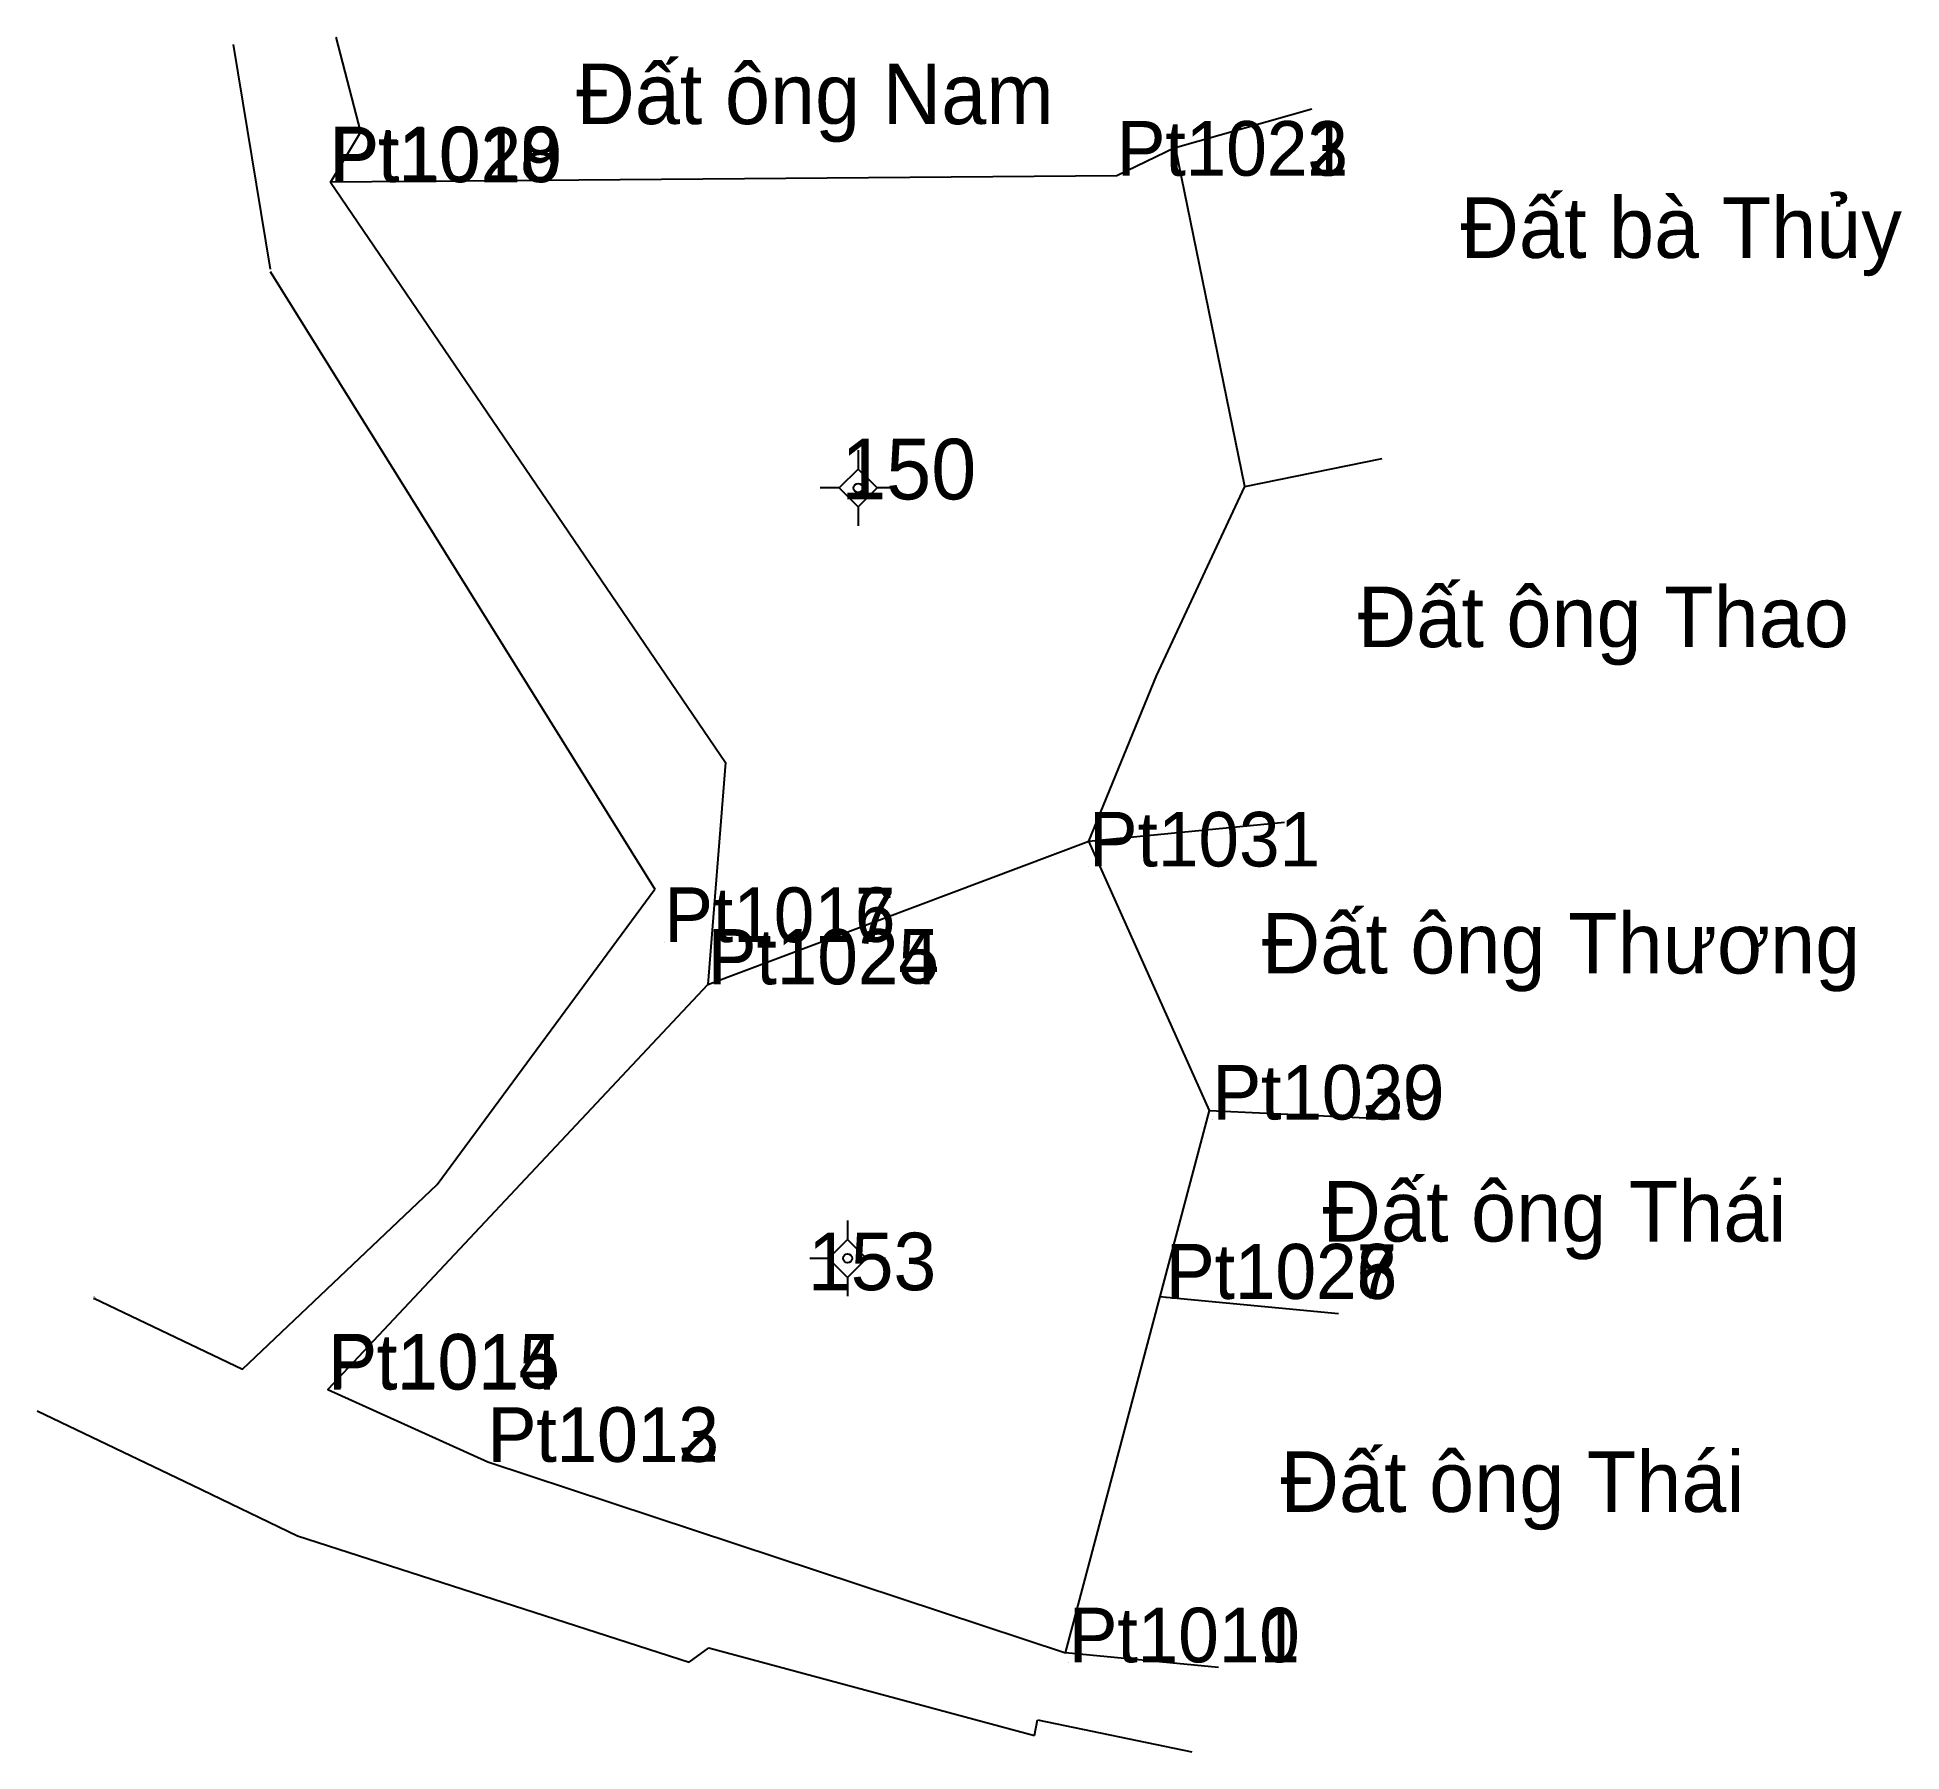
# Model space of a CAD drawing. Extents: x 551400.5 to 551462, y 1839639.8 to 1839696.4.
import ezdxf

# ---------------------------------------------------------------- set-up
doc = ezdxf.new("R2010")
doc.units = 0
for name, color, linetype in [('Level 1', 7, 'Continuous'), ('Level 10', 7, 'Continuous'), ('Level 11', 7, 'Continuous'), ('Level 12', 7, 'Continuous'), ('Level 13', 7, 'Continuous'), ('Level 15', 7, 'Continuous'), ('Level 16', 7, 'Continuous'), ('Level 7', 7, 'Continuous')]:
    doc.layers.add(name, color=color, linetype=linetype)

msp = doc.modelspace()

# ---------------------------------------------------------------- linework, layer by layer
at = {"layer": 'Level 10'}
msp.add_line((551422.612, 1839665.125), (551435.18, 1839669.85), dxfattribs=at)
for points in [[(551435.18, 1839669.85), (551437.42, 1839675.31), (551440.33, 1839681.56), (551438.04, 1839692.74), (551436.107, 1839691.813), (551410.16, 1839691.599), (551423.2, 1839672.45), (551422.612, 1839665.125)], [(551434.42, 1839643.06), (551437.54, 1839654.82), (551439.17, 1839660.96), (551435.18, 1839669.85)], [(551422.612, 1839665.125), (551410.078, 1839651.75), (551415.355, 1839649.366), (551434.42, 1839643.06)]]:
    msp.add_lwpolyline(points, dxfattribs=at)
at = {"layer": 'Level 11'}
for p, q in [((551427.573, 1839682.758), (551427.573, 1839682.133)), ((551427.573, 1839682.133), (551426.948, 1839681.508)), ((551428.198, 1839681.508), (551427.573, 1839682.133)), ((551426.948, 1839681.508), (551426.323, 1839681.508)), ((551426.948, 1839681.508), (551427.573, 1839680.883)), ((551427.573, 1839680.883), (551428.198, 1839681.508)), ((551428.823, 1839681.508), (551428.198, 1839681.508)), ((551427.573, 1839680.883), (551427.573, 1839680.258)), ((551427.223, 1839657.33), (551427.223, 1839656.705)), ((551427.223, 1839656.705), (551426.598, 1839656.08)), ((551427.848, 1839656.08), (551427.223, 1839656.705)), ((551426.598, 1839656.08), (551425.973, 1839656.08)), ((551426.598, 1839656.08), (551427.223, 1839655.455)), ((551427.223, 1839655.455), (551427.848, 1839656.08)), ((551428.473, 1839656.08), (551427.848, 1839656.08)), ((551427.223, 1839655.455), (551427.223, 1839654.83))]:
    msp.add_line(p, q, dxfattribs=at)
for centre in [(551427.573, 1839681.508), (551427.223, 1839656.08)]:
    msp.add_circle(centre, 0.15, dxfattribs=at)
at = {"layer": 'Level 16'}
for p, q in [((551406.954, 1839696.14), (551408.173, 1839688.723)), ((551438.04, 1839692.74), (551442.54, 1839694.02)), ((551408.168, 1839688.655), (551420.867, 1839668.265)), ((551440.33, 1839681.56), (551444.867, 1839682.481)), ((551435.18, 1839669.85), (551441.64, 1839670.473)), ((551439.17, 1839660.96), (551444.807, 1839660.697)), ((551409.07, 1839646.92), (551422, 1839642.76)), ((551422, 1839642.76), (551422.651, 1839643.228)), ((551422.651, 1839643.228), (551433.39, 1839640.34)), ((551433.39, 1839640.34), (551433.49, 1839640.85)), ((551433.49, 1839640.85), (551438.586, 1839639.799))]:
    msp.add_line(p, q, dxfattribs=at)
for points in [[(551410.333, 1839696.381), (551411.15, 1839693.25), (551410.16, 1839691.599)], [(551402.353, 1839654.771), (551407.255, 1839652.425), (551413.676, 1839658.514), (551420.867, 1839668.265)], [(551437.541, 1839654.82), (551437.746, 1839654.8), (551443.425, 1839654.257)], [(551400.485, 1839651.047), (551405.611, 1839648.594), (551409.07, 1839646.92)], [(551439.463, 1839642.575), (551434.42, 1839643.06)]]:
    msp.add_lwpolyline(points, dxfattribs=at)
at = {"layer": 'Level 7'}
for p, q in [((551410.124, 1839691.632), (551410.124, 1839691.632)), ((551410.139, 1839691.605), (551410.139, 1839691.605)), ((551410.16, 1839691.599), (551410.16, 1839691.599)), ((551436.102, 1839691.812), (551436.102, 1839691.812)), ((551436.107, 1839691.813), (551436.107, 1839691.813)), ((551436.111, 1839691.817), (551436.111, 1839691.817)), ((551435.189, 1839669.019), (551435.189, 1839669.019)), ((551435.189, 1839669.016), (551435.189, 1839669.016)), ((551421.174, 1839666.524), (551421.174, 1839666.524)), ((551421.176, 1839666.518), (551421.176, 1839666.518)), ((551422.612, 1839665.148), (551422.612, 1839665.148)), ((551422.612, 1839665.125), (551422.612, 1839665.125)), ((551439.258, 1839660.663), (551439.258, 1839660.663)), ((551439.273, 1839660.665), (551439.273, 1839660.665)), ((551437.726, 1839654.747), (551437.726, 1839654.747)), ((551437.726, 1839654.741), (551437.726, 1839654.741)), ((551437.735, 1839654.759), (551437.735, 1839654.759)), ((551410.078, 1839651.75), (551410.078, 1839651.75)), ((551410.094, 1839651.788), (551410.094, 1839651.788)), ((551415.34, 1839649.368), (551415.34, 1839649.368)), ((551415.355, 1839649.366), (551415.355, 1839649.366)), ((551434.519, 1839642.751), (551434.519, 1839642.751)), ((551434.526, 1839642.748), (551434.526, 1839642.748))]:
    msp.add_line(p, q, dxfattribs=at)

# ---------------------------------------------------------------- texts
at = {"layer": 'Level 1'}
msp.add_text('D', height=0.1, dxfattribs=at).set_placement((551402.32, 1839654.721))
at = {"layer": 'Level 12'}
for s, p in [('Pt1018', (551410.124, 1839691.632)), ('Pt1019', (551410.139, 1839691.605)), ('Pt1020', (551410.16, 1839691.599)), ('Pt1022', (551436.102, 1839691.812)), ('Pt1023', (551436.107, 1839691.813)), ('Pt1021', (551436.111, 1839691.817)), ('Pt1031', (551435.189, 1839669.016)), ('Pt1016', (551421.174, 1839666.524)), ('Pt1017', (551421.176, 1839666.518)), ('Pt1025', (551422.612, 1839665.148)), ('Pt1024', (551422.612, 1839665.125)), ('Pt1029', (551439.258, 1839660.663)), ('Pt1030', (551439.273, 1839660.665)), ('Pt1027', (551437.726, 1839654.747)), ('Pt1026', (551437.726, 1839654.741)), ('Pt1028', (551437.735, 1839654.759)), ('Pt1014', (551410.078, 1839651.75)), ('Pt1015', (551410.094, 1839651.788)), ('Pt1012', (551415.34, 1839649.368)), ('Pt1013', (551415.355, 1839649.366)), ('Pt1011', (551434.526, 1839642.748))]:
    msp.add_text(s, height=1.8, dxfattribs=at).set_placement(p)
at = {"layer": 'Level 13'}
for s, p in [('Đất ông Nam', (551418.271, 1839693.515)), ('Đất bà Thủy', (551447.446, 1839689.1)), ('Đất ông Thao', (551444.059, 1839676.254)), ('Đất ông Thương', (551440.889, 1839665.484)), ('Đất ông Thái', (551442.892, 1839656.637)), ('Đất ông Thái', (551441.509, 1839647.714))]:
    msp.add_text(s, height=1.99998, dxfattribs=at).set_placement(p)
at = {"layer": 'Level 15'}
for s, height, p in [('150', 2, (551427.01, 1839681.13)), ('153', 1.9, (551425.913, 1839655.03))]:
    msp.add_text(s, height=height, dxfattribs=at).set_placement(p)
at = {"layer": 'Level 16'}
msp.add_text('Pt1010', height=1.8, dxfattribs=at).set_placement((551434.519, 1839642.751))

doc.saveas('drawing.dxf')
